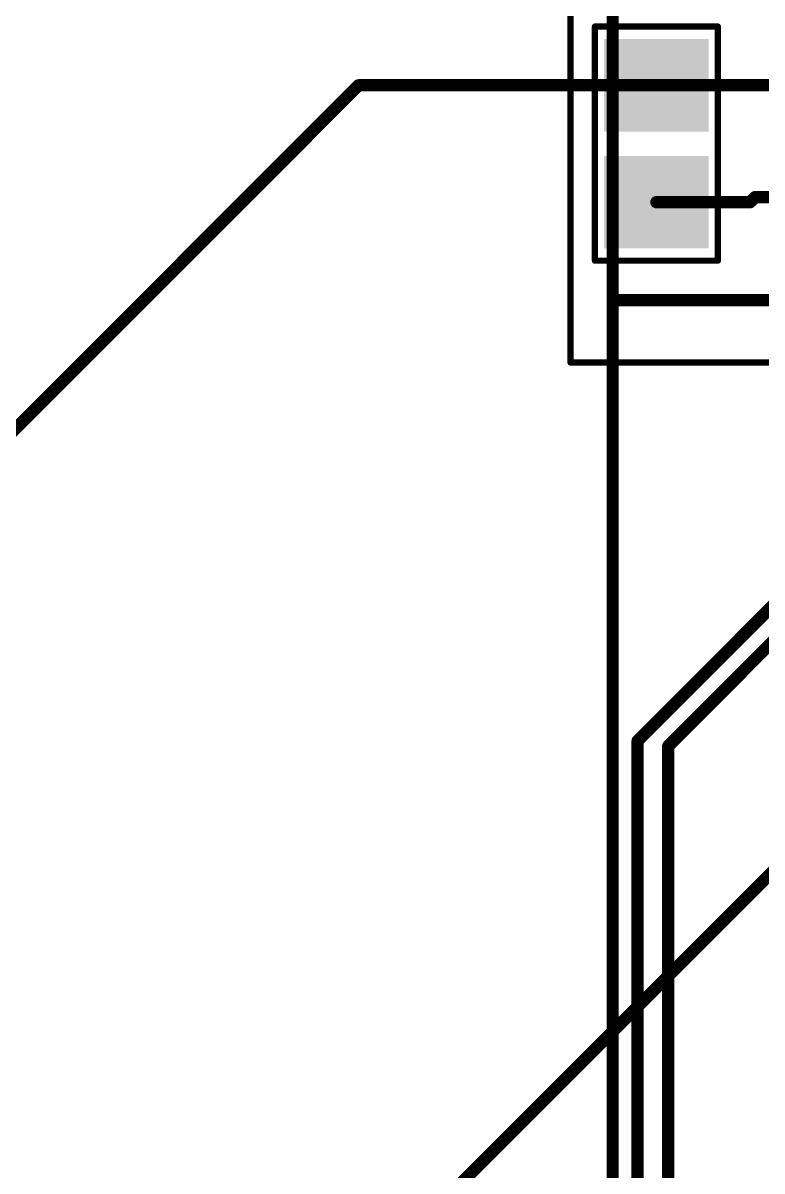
# Model space of a CAD drawing. Header units: millimetres. Extents: x 242 to 402, y 147 to 267.
# Drawn here: x 264.02 to 276.04, y 203.27 to 221.93 of the extents above; entities that cross this region are included whole.
import ezdxf

# ---------------------------------------------------------------- set-up
doc = ezdxf.new("R2010")
doc.units = ezdxf.units.MM
for name, color, linetype in [('BottomLayer', 5, 'Continuous'), ('BottomOverlay', 54, 'Continuous'), ('BottomPaste', 16, 'Continuous'), ('BottomSolder', 6, 'Continuous'), ('Mechanical1', 6, 'Continuous'), ('TopLayer', 1, 'Continuous')]:
    doc.layers.add(name, color=color, linetype=linetype)

msp = doc.modelspace()

# ---------------------------------------------------------------- linework, layer by layer
at = {"layer": 'BottomLayer', "const_width": 0.2}
for points in [[(263.83, 215.265), (269.479, 220.914)], [(269.479, 220.914), (274.32, 220.914)], [(274.32, 220.914), (278.502, 220.914)], [(274.32, 219.014), (275.844, 219.014)], [(275.844, 219.014), (275.927, 219.097)], [(275.927, 219.097), (277.495, 219.097)], [(267.005, 198.933), (278.308, 210.236)]]:
    msp.add_lwpolyline(points, dxfattribs=at)
at = {"layer": 'BottomLayer', "const_width": 0.1}
for points in [[(269.429, 220.914, 1), (269.529, 220.914, 1)], [(269.429, 220.914, 1), (269.529, 220.914, 1)], [(274.27, 220.914, 1), (274.37, 220.914, 1)], [(274.27, 220.914, 1), (274.37, 220.914, 1)], [(274.27, 219.014, 1), (274.37, 219.014, 1)], [(275.794, 219.014, 1), (275.894, 219.014, 1)], [(275.794, 219.014, 1), (275.894, 219.014, 1)], [(275.877, 219.097, 1), (275.977, 219.097, 1)], [(275.877, 219.097, 1), (275.977, 219.097, 1)]]:
    msp.add_lwpolyline(points, format="xyb", close=True, dxfattribs=at)
at = {"layer": 'BottomLayer'}
for points in [[(273.57, 220.264), (275.07, 220.264), (273.57, 221.564), (275.07, 221.564)], [(273.57, 218.364), (275.07, 218.364), (273.57, 219.664), (275.07, 219.664)]]:
    msp.add_solid(points, dxfattribs=at)
at = {"layer": 'BottomOverlay', "const_width": 0.1}
for points in [[(273.32, 221.869), (275.32, 221.869)], [(273.32, 218.064), (273.32, 221.869)], [(275.32, 218.064), (275.32, 221.869)], [(273.32, 218.064), (275.22, 218.064)], [(275.22, 218.064), (275.32, 218.064)]]:
    msp.add_lwpolyline(points, dxfattribs=at)
at = {"layer": 'BottomOverlay', "const_width": 0.05}
for points in [[(273.295, 221.869, 1), (273.345, 221.869, 1)], [(273.295, 221.869, 1), (273.345, 221.869, 1)], [(275.295, 221.869, 1), (275.345, 221.869, 1)], [(275.295, 221.869, 1), (275.345, 221.869, 1)], [(273.295, 218.064, 1), (273.345, 218.064, 1)], [(273.295, 218.064, 1), (273.345, 218.064, 1)], [(275.195, 218.064, 1), (275.245, 218.064, 1)], [(275.195, 218.064, 1), (275.245, 218.064, 1)], [(275.295, 218.064, 1), (275.345, 218.064, 1)], [(275.295, 218.064, 1), (275.345, 218.064, 1)]]:
    msp.add_lwpolyline(points, format="xyb", close=True, dxfattribs=at)
at = {"layer": 'BottomPaste'}
for points in [[(273.57, 220.264), (275.07, 220.264), (273.57, 221.564), (275.07, 221.564)], [(273.57, 218.364), (275.07, 218.364), (273.57, 219.664), (275.07, 219.664)]]:
    msp.add_solid(points, dxfattribs=at)
at = {"layer": 'BottomSolder'}
for points in [[(273.468, 220.162), (275.172, 220.162), (273.468, 221.666), (275.172, 221.666)], [(273.468, 218.262), (275.172, 218.262), (273.468, 219.766), (275.172, 219.766)]]:
    msp.add_solid(points, dxfattribs=at)
at = {"layer": 'Mechanical1', "const_width": 0.1}
for points in [[(272.923, 216.408), (272.923, 251.968)], [(272.923, 216.408), (352.933, 216.408)]]:
    msp.add_lwpolyline(points, dxfattribs=at)
at = {"layer": 'Mechanical1', "const_width": 0.05}
msp.add_lwpolyline([(272.898, 216.408, 1), (272.948, 216.408, 1)], format="xyb", close=True, dxfattribs=at)
msp.add_lwpolyline([(272.898, 216.408, 1), (272.948, 216.408, 1)], format="xyb", close=True, dxfattribs=at)
at = {"layer": 'TopLayer', "const_width": 0.2}
for points in [[(273.609, 217.424), (273.609, 224.333)], [(273.609, 201.854), (273.609, 217.424)], [(273.609, 217.424), (277.495, 217.424)], [(274.015, 210.261), (277.647, 213.893)], [(274.51, 210.172), (277.419, 213.081)], [(274.015, 197.968), (274.015, 210.261)], [(274.51, 195.136), (274.51, 210.172)]]:
    msp.add_lwpolyline(points, dxfattribs=at)
at = {"layer": 'TopLayer', "const_width": 0.1}
for points in [[(273.559, 217.424, 1), (273.659, 217.424, 1)], [(273.559, 217.424, 1), (273.659, 217.424, 1)], [(273.559, 217.424, 1), (273.659, 217.424, 1)], [(273.965, 210.261, 1), (274.065, 210.261, 1)], [(273.965, 210.261, 1), (274.065, 210.261, 1)], [(274.461, 210.172, 1), (274.56, 210.172, 1)], [(274.461, 210.172, 1), (274.56, 210.172, 1)]]:
    msp.add_lwpolyline(points, format="xyb", close=True, dxfattribs=at)

doc.saveas('drawing.dxf')
